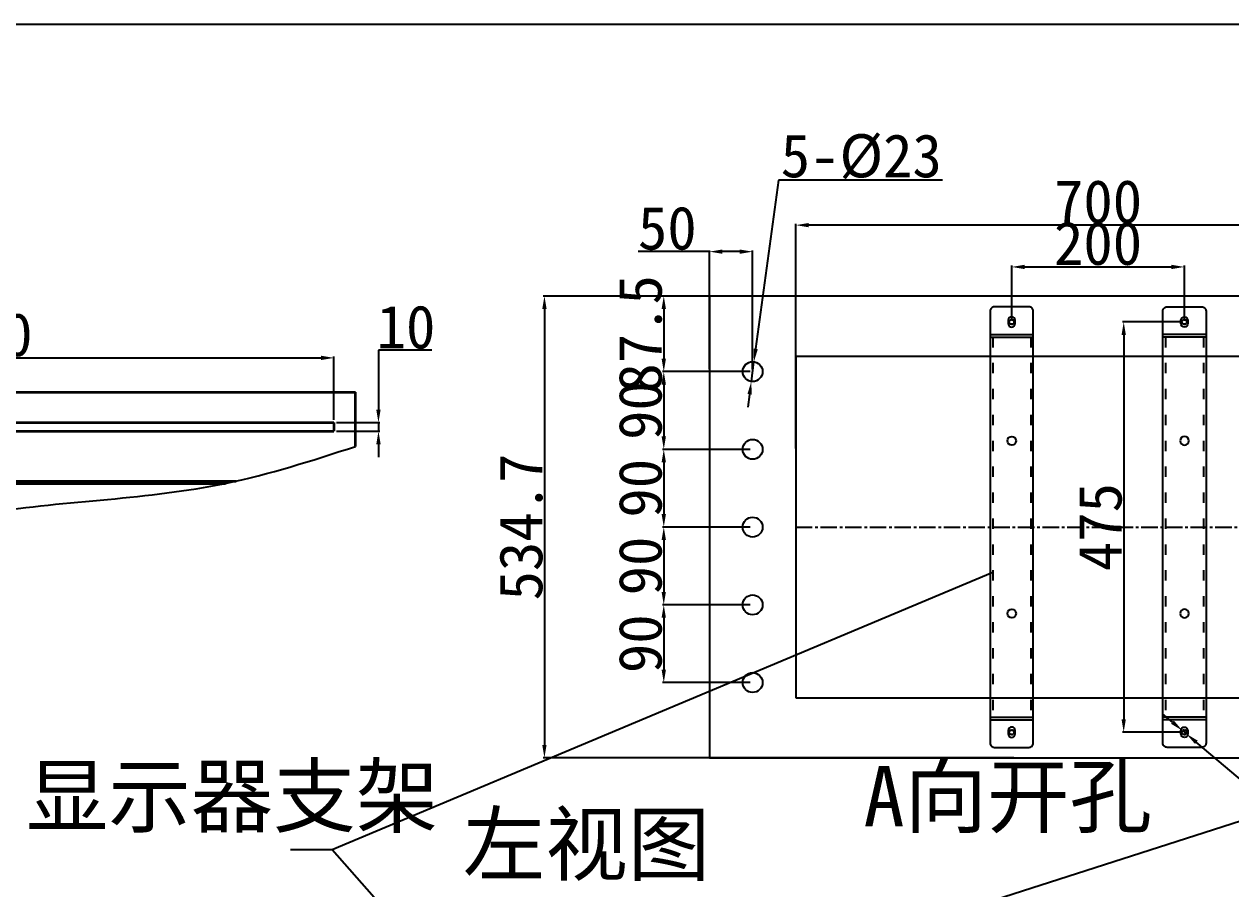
# Model space of a CAD drawing. Header units: millimetres. Extents: x 6893 to 19543, y -3475 to 6590.
# Drawn here: x 10849 to 12247, y 5589 to 6590 of the extents above; entities that cross this region are included whole.
import ezdxf

# ---------------------------------------------------------------- set-up
doc = ezdxf.new("R2010")
doc.units = ezdxf.units.MM
for name, pattern in [('ACAD_ISO03W100', [30, 12, -18]), ('ACAD_ISO04W100', [30, 24, -3, 0, -3]), ('ACISOWELD', [3, 2, -1]), ('CENTER2', [28.575, 19.05, -3.175, 3.175, -3.175])]:
    doc.linetypes.add(name, pattern=pattern)
doc.layers.add('5剖面线层', color=2, linetype='Continuous')
doc.layers.add('xuxian1', color=6, linetype='ACAD_ISO04W100')
doc.layers.add('图框', color=7, linetype='Continuous', lineweight=15)
doc.styles.add('SLDTEXTSTYLE0', font='')
doc.styles.get("Standard").update_dxf_attribs({"font": ''})
doc.styles.get('SLDTEXTSTYLE0').set_extended_font_data('宋体')
doc.styles.get('Standard').set_extended_font_data('SimSun')
doc.dimstyles.new('50#', dxfattribs={"dimtxt": 50, "dimasz": 15, "dimexe": 1.5, "dimexo": 3, "dimgap": 2, "dimtad": 1, "dimtoh": 1, "dimzin": 12, "dimdsep": 46, "dimtxsty": 'Standard', "dimcen": 20, "dimclrd": 3, "dimclre": 3, "dimclrt": 7, "dimadec": 0, "dimazin": 3, "dimtfac": 1, "dimtmove": 0, "dimatfit": 3, "dimfxl": 1, "dimarcsym": 0})

# ---------------------------------------------------------------- blocks, each defined once
blk = doc.blocks.new('*D15')
at = {"color": 3, "lineweight": -2, "transparency": 16777216}
for p, q in [((11642.9, 6326.8), (11560.2, 6326.8)), ((11642.9, 6190.9), (11642.9, 6328.3)), ((11677.9, 6326.8), (11657.9, 6326.8)), ((11692.9, 6190.9), (11692.9, 6328.3))]:
    blk.add_line(p, q, dxfattribs=at)
at = {"color": 3, "transparency": 16777216}
for points in [[(11657.9, 6329.3), (11657.9, 6324.3), (11642.9, 6326.8)], [(11677.9, 6324.3), (11677.9, 6329.3), (11692.9, 6326.8)]]:
    blk.add_solid(points, dxfattribs=at)
at = {"layer": 'Defpoints', "color": 0, "transparency": 16777216}
for p in [(11642.9, 6326.8), (11642.9, 6187.9), (11692.9, 6187.9)]:
    blk.add_point(p, dxfattribs=at)
at = {"color": 7, "transparency": 16777216, "insert": (11594.1, 6353.8), "char_height": 50, "attachment_point": 5}
blk.add_mtext('50', dxfattribs=at)
blk = doc.blocks.new('*D16')
at = {"color": 3, "lineweight": -2, "transparency": 16777216}
for p, q in [((11995.2, 6275.4), (11450.3, 6275.4)), ((11451.8, 6260.4), (11451.8, 5755.7)), ((11995.2, 5740.7), (11450.3, 5740.7))]:
    blk.add_line(p, q, dxfattribs=at)
at = {"color": 3, "transparency": 16777216}
for points in [[(11454.3, 6260.4), (11449.3, 6260.4), (11451.8, 6275.4)], [(11449.3, 5755.7), (11454.3, 5755.7), (11451.8, 5740.7)]]:
    blk.add_solid(points, dxfattribs=at)
at = {"layer": 'Defpoints', "color": 0, "transparency": 16777216}
for p in [(11998.2, 6275.4), (11451.8, 5740.7), (11998.2, 5740.7)]:
    blk.add_point(p, dxfattribs=at)
at = {"color": 7, "transparency": 16777216, "insert": (11424.8, 6008), "char_height": 50, "attachment_point": 5, "rotation": 90}
blk.add_mtext('534.7', dxfattribs=at)
blk = doc.blocks.new('*D17')
at = {"color": 3, "lineweight": -2, "transparency": 16777216}
for p, q in [((11689.9, 6275.4), (11588.5, 6275.4)), ((11590, 6260.4), (11590, 6202.9)), ((11689.9, 6187.9), (11588.5, 6187.9))]:
    blk.add_line(p, q, dxfattribs=at)
at = {"color": 3, "transparency": 16777216}
for points in [[(11592.5, 6260.4), (11587.5, 6260.4), (11590, 6275.4)], [(11587.5, 6202.9), (11592.5, 6202.9), (11590, 6187.9)]]:
    blk.add_solid(points, dxfattribs=at)
at = {"layer": 'Defpoints', "color": 0, "transparency": 16777216}
for p in [(11692.9, 6275.4), (11590, 6187.9), (11692.9, 6187.9)]:
    blk.add_point(p, dxfattribs=at)
at = {"color": 7, "transparency": 16777216, "insert": (11563, 6231.6), "char_height": 50, "attachment_point": 5, "rotation": 90}
blk.add_mtext('87.5', dxfattribs=at)
blk = doc.blocks.new('*D21')
at = {"color": 3, "lineweight": -2, "transparency": 16777216}
for p, q in [((11742.9, 6099), (11742.9, 6359)), ((12442.9, 6119.8), (12442.9, 6359)), ((12427.9, 6357.5), (11757.9, 6357.5))]:
    blk.add_line(p, q, dxfattribs=at)
at = {"color": 3, "transparency": 16777216}
for points in [[(11757.9, 6360), (11757.9, 6355), (11742.9, 6357.5)], [(12427.9, 6355), (12427.9, 6360), (12442.9, 6357.5)]]:
    blk.add_solid(points, dxfattribs=at)
at = {"layer": 'Defpoints', "color": 0, "transparency": 16777216}
for p in [(11742.9, 6357.5), (12442.9, 6116.8), (11742.9, 6096)]:
    blk.add_point(p, dxfattribs=at)
at = {"color": 7, "transparency": 16777216, "insert": (12092.9, 6384.5), "char_height": 50, "attachment_point": 5}
blk.add_mtext('700', dxfattribs=at)
blk = doc.blocks.new('*D22')
at = {"color": 3, "lineweight": -2, "transparency": 16777216}
for p, q in [((11689.9, 6187.9), (11588.5, 6187.9)), ((11590, 6172.9), (11590, 6112.9)), ((11689.9, 6097.9), (11588.5, 6097.9))]:
    blk.add_line(p, q, dxfattribs=at)
at = {"color": 3, "transparency": 16777216}
for points in [[(11592.5, 6172.9), (11587.5, 6172.9), (11590, 6187.9)], [(11587.5, 6112.9), (11592.5, 6112.9), (11590, 6097.9)]]:
    blk.add_solid(points, dxfattribs=at)
at = {"layer": 'Defpoints', "color": 0, "transparency": 16777216}
for p in [(11692.9, 6187.9), (11590, 6097.9), (11692.9, 6097.9)]:
    blk.add_point(p, dxfattribs=at)
at = {"color": 7, "transparency": 16777216, "insert": (11563, 6142.9), "char_height": 50, "attachment_point": 5, "rotation": 90}
blk.add_mtext('90', dxfattribs=at)
blk = doc.blocks.new('*D23')
at = {"color": 3, "lineweight": -2, "transparency": 16777216}
for p, q in [((11689.9, 6097.9), (11588.5, 6097.9)), ((11590, 6082.9), (11590, 6022.9)), ((11689.9, 6007.9), (11588.5, 6007.9))]:
    blk.add_line(p, q, dxfattribs=at)
at = {"color": 3, "transparency": 16777216}
for points in [[(11592.5, 6082.9), (11587.5, 6082.9), (11590, 6097.9)], [(11587.5, 6022.9), (11592.5, 6022.9), (11590, 6007.9)]]:
    blk.add_solid(points, dxfattribs=at)
at = {"layer": 'Defpoints', "color": 0, "transparency": 16777216}
for p in [(11692.9, 6097.9), (11590, 6007.9), (11692.9, 6007.9)]:
    blk.add_point(p, dxfattribs=at)
at = {"color": 7, "transparency": 16777216, "insert": (11563, 6052.9), "char_height": 50, "attachment_point": 5, "rotation": 90}
blk.add_mtext('90', dxfattribs=at)
blk = doc.blocks.new('*D24')
at = {"color": 3, "lineweight": -2, "transparency": 16777216}
for p, q in [((11689.9, 6007.9), (11588.5, 6007.9)), ((11590, 5992.9), (11590, 5932.9)), ((11689.9, 5917.9), (11588.5, 5917.9))]:
    blk.add_line(p, q, dxfattribs=at)
at = {"color": 3, "transparency": 16777216}
for points in [[(11592.5, 5992.9), (11587.5, 5992.9), (11590, 6007.9)], [(11587.5, 5932.9), (11592.5, 5932.9), (11590, 5917.9)]]:
    blk.add_solid(points, dxfattribs=at)
at = {"layer": 'Defpoints', "color": 0, "transparency": 16777216}
for p in [(11692.9, 6007.9), (11590, 5917.9), (11692.9, 5917.9)]:
    blk.add_point(p, dxfattribs=at)
at = {"color": 7, "transparency": 16777216, "insert": (11563, 5962.9), "char_height": 50, "attachment_point": 5, "rotation": 90}
blk.add_mtext('90', dxfattribs=at)
blk = doc.blocks.new('*D25')
at = {"color": 3, "lineweight": -2, "transparency": 16777216}
for p, q in [((11689.9, 5917.9), (11588.5, 5917.9)), ((11590, 5902.9), (11590, 5842.9)), ((11689.9, 5827.9), (11588.5, 5827.9))]:
    blk.add_line(p, q, dxfattribs=at)
at = {"color": 3, "transparency": 16777216}
for points in [[(11592.5, 5902.9), (11587.5, 5902.9), (11590, 5917.9)], [(11587.5, 5842.9), (11592.5, 5842.9), (11590, 5827.9)]]:
    blk.add_solid(points, dxfattribs=at)
at = {"layer": 'Defpoints', "color": 0, "transparency": 16777216}
for p in [(11692.9, 5917.9), (11590, 5827.9), (11692.9, 5827.9)]:
    blk.add_point(p, dxfattribs=at)
at = {"color": 7, "transparency": 16777216, "insert": (11563, 5872.9), "char_height": 50, "attachment_point": 5, "rotation": 90}
blk.add_mtext('90', dxfattribs=at)
blk = doc.blocks.new('*D26')
at = {"color": 3, "lineweight": -2, "transparency": 16777216}
for p, q in [((11722.7, 6409.7), (11696.4, 6214.1)), ((11912.7, 6409.7), (11722.7, 6409.7)), ((11691.4, 6176.5), (11694.4, 6199.3)), ((11689.4, 6161.6), (11687.4, 6146.8))]:
    blk.add_line(p, q, dxfattribs=at)
at = {"color": 3, "transparency": 16777216}
for points in [[(11694, 6214.5), (11698.9, 6213.8), (11694.4, 6199.3)], [(11691.8, 6161.3), (11686.9, 6162), (11691.4, 6176.5)]]:
    blk.add_solid(points, dxfattribs=at)
at = {"layer": 'Defpoints', "color": 0, "transparency": 16777216}
for p in [(11694.4, 6199.3), (11691.4, 6176.5)]:
    blk.add_point(p, dxfattribs=at)
at = {"color": 7, "transparency": 16777216, "insert": (11818.7, 6436.7), "char_height": 50, "attachment_point": 5}
blk.add_mtext('5-%%c23', dxfattribs=at)
blk = doc.blocks.new('JDJH')
at = {"layer": 'xuxian1', "linetype": 'ByBlock'}
blk.add_line((11168.04, 4312.79), (14925.74, 4312.79), dxfattribs=at)
blk = doc.blocks.new('*D101')
at = {"color": 3, "lineweight": -2, "transparency": 16777216}
for p, q in [((10408, 6131.9), (10408, 6205.3)), ((11208, 6131.9), (11208, 6205.3)), ((10423, 6203.8), (11193, 6203.8))]:
    blk.add_line(p, q, dxfattribs=at)
at = {"color": 3, "transparency": 16777216}
for points in [[(10423, 6206.3), (10423, 6201.3), (10408, 6203.8)], [(11193, 6201.3), (11193, 6206.3), (11208, 6203.8)]]:
    blk.add_solid(points, dxfattribs=at)
at = {"layer": 'Defpoints', "color": 0, "transparency": 16777216}
for p in [(11208, 6203.8), (10408, 6128.9), (11208, 6128.9)]:
    blk.add_point(p, dxfattribs=at)
at = {"color": 7, "transparency": 16777216, "insert": (10808, 6255.8), "char_height": 50, "attachment_point": 2}
blk.add_mtext('800', dxfattribs=at)
blk = doc.blocks.new('*D102')
at = {"color": 3, "lineweight": -2, "transparency": 16777216}
for p, q in [((11321.4, 6212.7), (11259.6, 6212.7)), ((11259.6, 6212.7), (11259.6, 6143.9)), ((11211, 6128.9), (11261.1, 6128.9)), ((11259.6, 6128.9), (11259.6, 6118.9)), ((11211, 6118.9), (11261.1, 6118.9)), ((11259.6, 6103.9), (11259.6, 6088.9))]:
    blk.add_line(p, q, dxfattribs=at)
at = {"color": 3, "transparency": 16777216}
for points in [[(11257.1, 6143.9), (11262.1, 6143.9), (11259.6, 6128.9)], [(11262.1, 6103.9), (11257.1, 6103.9), (11259.6, 6118.9)]]:
    blk.add_solid(points, dxfattribs=at)
at = {"layer": 'Defpoints', "color": 0, "transparency": 16777216}
for p in [(11208, 6128.9), (11208, 6118.9), (11259.6, 6118.9)]:
    blk.add_point(p, dxfattribs=at)
at = {"color": 7, "transparency": 16777216, "insert": (11291.5, 6264.7), "char_height": 50, "attachment_point": 2}
blk.add_mtext('10', dxfattribs=at)
blk = doc.blocks.new('zw$6213')
for p, q in [((210.3, 503.7), (260.3, 503.7)), ((210.3, 500.7), (260.3, 500.7)), ((210.3, 60.7), (260.3, 60.7)), ((210.3, 57.7), (260.3, 57.7))]:
    blk.add_line(p, q)
at = {"linetype": 'ACAD_ISO03W100'}
for p, q in [((213.3, 500.7), (213.3, 60.7)), ((257.3, 500.7), (257.3, 60.7))]:
    blk.add_line(p, q, dxfattribs=at)
for points in [[(215.3, 25.7), (255.3, 25.7, 0.414214), (260.3, 30.7), (260.3, 530.7, 0.414214), (255.3, 535.7), (215.3, 535.7, 0.414214), (210.3, 530.7), (210.3, 30.7, 0.414214)], [(235.3, 512.2), (235.3, 512.2, 0.414214), (239.3, 516.2), (239.3, 520.2, 0.414214), (235.3, 524.2), (235.3, 524.2, 0.414214), (231.3, 520.2), (231.3, 516.2, 0.414214)], [(235.3, 37.2), (235.3, 37.2, 0.414214), (239.3, 41.2), (239.3, 45.2, 0.414214), (235.3, 49.2), (235.3, 49.2, 0.414214), (231.3, 45.2), (231.3, 41.2, 0.414214)]]:
    blk.add_lwpolyline(points, format="xyb", close=True)
for centre in [(235.3, 380.7), (235.3, 180.7)]:
    blk.add_circle(centre, 5)
blk = doc.blocks.new('*D129')
at = {"color": 3, "lineweight": -2, "transparency": 16777216}
for p, q in [((11992.9, 6248.4), (11992.9, 6310.6)), ((12007.9, 6309.1), (12177.9, 6309.1)), ((12192.9, 6248.4), (12192.9, 6310.6))]:
    blk.add_line(p, q, dxfattribs=at)
at = {"color": 3, "transparency": 16777216}
for points in [[(12007.9, 6311.6), (12007.9, 6306.6), (11992.9, 6309.1)], [(12177.9, 6306.6), (12177.9, 6311.6), (12192.9, 6309.1)]]:
    blk.add_solid(points, dxfattribs=at)
at = {"layer": 'Defpoints', "color": 0, "transparency": 16777216}
for p in [(12192.9, 6309.1), (11992.9, 6245.4), (12192.9, 6245.4)]:
    blk.add_point(p, dxfattribs=at)
at = {"color": 7, "transparency": 16777216, "insert": (12092.9, 6336.1), "char_height": 50, "attachment_point": 5}
blk.add_mtext('200', dxfattribs=at)
blk = doc.blocks.new('*D130')
at = {"color": 3, "lineweight": -2, "transparency": 16777216}
for p, q in [((12189.9, 6245.4), (12121.1, 6245.4)), ((12122.6, 6230.4), (12122.6, 5785.4)), ((12189.9, 5770.4), (12121.1, 5770.4))]:
    blk.add_line(p, q, dxfattribs=at)
at = {"color": 3, "transparency": 16777216}
for points in [[(12125.1, 6230.4), (12120.1, 6230.4), (12122.6, 6245.4)], [(12120.1, 5785.4), (12125.1, 5785.4), (12122.6, 5770.4)]]:
    blk.add_solid(points, dxfattribs=at)
at = {"layer": 'Defpoints', "color": 0, "transparency": 16777216}
for p in [(12192.9, 6245.4), (12122.6, 5770.4), (12192.9, 5770.4)]:
    blk.add_point(p, dxfattribs=at)
at = {"color": 7, "transparency": 16777216, "insert": (12095.6, 6007.9), "char_height": 50, "attachment_point": 5, "rotation": 90}
blk.add_mtext('475', dxfattribs=at)
blk = doc.blocks.new('*D131')
at = {"color": 3, "lineweight": -2, "transparency": 16777216}
for p, q in [((12179.1, 5782), (12167.7, 5791.6)), ((12190.6, 5772.3), (12195.2, 5768.5)), ((12298.9, 5681.2), (12206.7, 5758.8)), ((12821.3, 5681.2), (12298.9, 5681.2))]:
    blk.add_line(p, q, dxfattribs=at)
at = {"color": 3, "transparency": 16777216}
for points in [[(12177.5, 5780.1), (12180.7, 5783.9), (12190.6, 5772.3)], [(12208.3, 5760.7), (12205.1, 5756.9), (12195.2, 5768.5)]]:
    blk.add_solid(points, dxfattribs=at)
at = {"layer": 'Defpoints', "color": 0, "transparency": 16777216}
for p in [(12190.6, 5772.3), (12195.2, 5768.5)]:
    blk.add_point(p, dxfattribs=at)
at = {"color": 7, "transparency": 16777216, "insert": (12561.1, 5762), "char_height": 50, "attachment_point": 5}
blk.add_mtext('内部种焊2-M6*12\\P外螺纹螺钉', dxfattribs=at)

msp = doc.modelspace()

# ---------------------------------------------------------------- hatches: boundary and pattern name
at = {"layer": '5剖面线层'}
h = msp.add_hatch(dxfattribs=at)
h.set_pattern_fill('ANSI31', color=256)
edge = h.paths.add_edge_path()
edge.add_line((10453.7925, 6061.181), (10807.9845, 6061.181))
edge.add_line((10807.9845, 6061.181), (10807.9845, 6058.5565))
edge.add_line((10807.9845, 6058.5565), (10460.3121, 6058.5565))
edge.add_spline(control_points=[(10460.3121, 6058.5565), (10458.1386, 6059.4259), (10455.9654, 6060.3008), (10453.7925, 6061.181)], knot_values=[-80.791469868, -80.791469868, -80.791469868, -80.791469868, -73.986879111, -73.986879111, -73.986879111, -73.986879111], degree=3, periodic=0)
edge = h.paths.add_edge_path()
edge.add_line((10807.9845, 6058.5565), (10807.9845, 6061.181))
edge.add_line((10807.9845, 6061.181), (11094.6553, 6061.181))
edge.add_spline(control_points=[(11094.6553, 6061.181), (11090.6075, 6060.2723), (11086.554, 6059.3966), (11082.4945, 6058.5565)], knot_values=[-726.213384056, -726.213384056, -726.213384056, -726.213384056, -713.712018536, -713.712018536, -713.712018536, -713.712018536], degree=3, periodic=0)
edge.add_line((11082.4945, 6058.5565), (10807.9845, 6058.5565))

# ---------------------------------------------------------------- linework, layer by layer
at = {"color": 7, "linetype": 'Continuous', "lineweight": 35}
for p, q in [((10382.9845, 6163.9485), (11232.9845, 6163.9485)), ((11232.9845, 6101.2869), (11232.9845, 6163.9485)), ((10407.9845, 6128.9484), (11207.9845, 6128.9484)), ((11207.9845, 6128.9484), (11207.9845, 6118.9484)), ((10407.9845, 6118.9484), (11207.9845, 6118.9484)), ((10453.7925, 6061.181), (11094.6553, 6061.181)), ((10458.7358, 6058.5565), (11082.4945, 6058.5565))]:
    msp.add_line(p, q, dxfattribs=at)
at = {"color": 1, "linetype": 'CENTER2'}
msp.add_line((11742.9016, 6007.8826), (12442.9016, 6007.8826), dxfattribs=at)
for p, q in [((11970.9016, 5955.2067), (11206.1091, 5634.2745)), ((11472.3393, 5416.0326), (12298.891, 5681.1641)), ((11206.1091, 5634.2745), (11157.8827, 5634.2745)), ((11455.2352, 5352.6278), (11206.1091, 5634.2745))]:
    msp.add_line(p, q)
for points in [[(11642.9016, 5740.6826), (12492.9016, 5740.6826), (12492.9016, 6275.3826), (11642.9016, 6275.3826)], [(11742.9016, 5810.3826), (12442.9016, 5810.3826), (12442.9016, 6205.3826), (11742.9016, 6205.3826)]]:
    msp.add_lwpolyline(points, close=True)
at = {"linetype": 'ACISOWELD'}
for centre, radius in [((11992.9016, 6245.3826), 3), ((11992.9016, 6245.3826), 2.6), ((12192.9016, 6245.3826), 3), ((12192.9016, 6245.3826), 2.6), ((11992.9016, 5770.3826), 3), ((11992.9016, 5770.3826), 2.6), ((12192.9016, 5770.3826), 3), ((12192.9016, 5770.3826), 2.6)]:
    msp.add_circle(centre, radius, dxfattribs=at)
for centre in [(11692.9016, 6187.8826), (11692.9016, 6097.8826), (11692.9016, 6007.8826), (11692.9016, 5917.8826), (11692.9016, 5827.8826)]:
    msp.add_circle(centre, 11.5)
msp.add_spline([(10382.9845, 6091.1139), (10688.6834, 6008.3491), (10807.9845, 6024.7766), (11082.4945, 6058.5565), (11232.9845, 6101.2869)], degree=3)

# ---------------------------------------------------------------- block references
at = {"xscale": 1.7556, "yscale": 1.7556, "zscale": 1.7556}
msp.add_blockref('JDJH', (-11786.2455, -981.3455), dxfattribs=at)
msp.add_blockref('zw$6213', (11757.5771, 5727.2256))
at = {"xscale": -1}
msp.add_blockref('zw$6213', (12428.2261, 5727.2256), dxfattribs=at)

# ---------------------------------------------------------------- texts
at = {"layer": '图框', "char_height": 70, "attachment_point": 2, "style": 'SLDTEXTSTYLE0'}
for s, insert in [('显示器支架', (11090.0222, 5731.672)), ('A向开孔', (11988.2437, 5731.347)), ('左视图', (11500.6, 5676.0018))]:
    msp.add_mtext(s, dxfattribs=dict(at, insert=insert))

# ---------------------------------------------------------------- dimensions: what is measured, and where the dimension line sits
for p1, p2, text, picture, middle in [((11691.3679, 6176.4853), (11694.4352, 6199.2799), '5-<>', '*D26', (11722.7458, 6409.6705)), ((12190.6065, 5772.3146), (12195.1967, 5768.4507), '内部种焊2-M6*12\\P外螺纹螺钉', '*D131', (12298.891, 5681.1641))]:
    dim = msp.add_diameter_dim_2p(p1=p1, p2=p2, text=text, dimstyle='50#', override={"dimtxsty": 'Standard'})
    dim.commit()
    dim.dimension.update_dxf_attribs({"geometry": picture, "text_midpoint": middle, "dimtype": 163})
for base, p1, p2, picture, middle in [((11742.9016, 6357.5138), (12442.9016, 6116.7801), (11742.9016, 6095.9974), '*D21', (12092.9016, 6384.5138)), ((11642.9016, 6326.7538), (11692.9016, 6187.8826), (11642.9016, 6187.8826), '*D15', (11594.058, 6353.7538)), ((12192.9016, 6309.0531), (11992.9016, 6245.3826), (12192.9016, 6245.3826), '*D129', (12092.9016, 6336.0531))]:
    dim = msp.add_linear_dim(base=base, p1=p1, p2=p2, dimstyle='50#')
    dim.commit()
    dim.dimension.update_dxf_attribs({"geometry": picture, "text_midpoint": middle})
for base, p1, p2, picture, middle in [((11589.9896, 6187.8826), (11692.9016, 6275.3826), (11692.9016, 6187.8826), '*D17', (11589.9896, 6231.6326)), ((11259.6207, 6118.9485), (11207.9845, 6128.9485), (11207.9845, 6118.9485), '*D102', (11291.5089, 6212.6618))]:
    dim = msp.add_linear_dim(base=base, p1=p1, p2=p2, angle=90, dimstyle='50#')
    dim.commit()
    dim.dimension.update_dxf_attribs({"geometry": picture, "text_midpoint": middle, "dimtype": 160})
for base, p1, p2, picture, middle in [((11451.7833, 5740.6826), (11998.2082, 6275.3826), (11998.2082, 5740.6826), '*D16', (11424.7833, 6008.0326)), ((12122.6084, 5770.3826), (12192.9016, 6245.3826), (12192.9016, 5770.3826), '*D130', (12095.6084, 6007.8826)), ((11589.9896, 6097.8826), (11692.9016, 6187.8826), (11692.9016, 6097.8826), '*D22', (11562.9896, 6142.8826))]:
    dim = msp.add_linear_dim(base=base, p1=p1, p2=p2, angle=90, dimstyle='50#')
    dim.commit()
    dim.dimension.update_dxf_attribs({"geometry": picture, "text_midpoint": middle})
dim = msp.add_linear_dim(base=(11207.9845, 6203.809), p1=(10407.9845, 6128.9485), p2=(11207.9845, 6128.9485), dimstyle='50#')
dim.commit()
dim.dimension.update_dxf_attribs({"geometry": '*D101', "text_midpoint": (10807.9845, 6203.809), "dimtype": 160})
for base, p1, p2, picture, middle in [((11589.9896, 6007.8826), (11692.9016, 6097.8826), (11692.9016, 6007.8826), '*D23', (11562.9896, 6052.8826)), ((11589.9896, 5917.8826), (11692.9016, 6007.8826), (11692.9016, 5917.8826), '*D24', (11562.9896, 5962.8826)), ((11589.9896, 5827.8826), (11692.9016, 5917.8826), (11692.9016, 5827.8826), '*D25', (11562.9896, 5872.8826))]:
    dim = msp.add_linear_dim(base=base, p1=p1, p2=p2, angle=90, dimstyle='50#', override={"dimtmove": 1})
    dim.commit()
    dim.dimension.update_dxf_attribs({"geometry": picture, "text_midpoint": middle})

doc.saveas('drawing.dxf')
